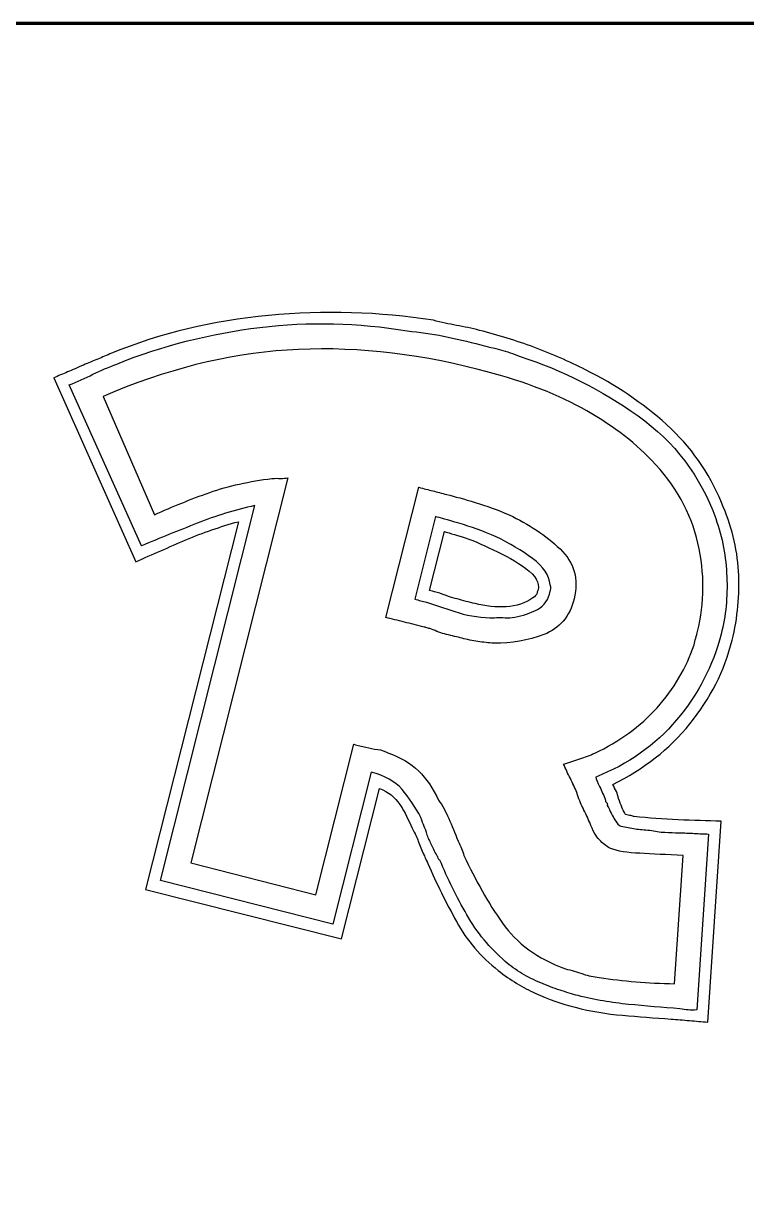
# Model space of a CAD drawing. Header units: millimetres. Extents: x -35 to 35, y -40.2 to 39.8.
# Drawn here: x 15.41 to 23.77, y 26.27 to 39.81 of the extents above; entities that cross this region are included whole.
import ezdxf

# ---------------------------------------------------------------- set-up
doc = ezdxf.new("R2010")
doc.units = ezdxf.units.MM
doc.header["$MEASUREMENT"] = 0
doc.layers.add('layer 1', color=7, linetype='Continuous')

msp = doc.modelspace()

# ---------------------------------------------------------------- linework, layer by layer
at = {"layer": 'layer 1', "color": 253, "lineweight": 70}
msp.add_open_spline([(-29.2, 39.8101), (-29.2, 39.8101), (29.1999, 39.8101), (29.1999, 39.8101), (29.1999, 39.8101), (32.39, 39.8101), (35, 37.2001), (35, 34.0102), (35, 34.0102), (35, 34.0102), (35, -34.39), (35, -34.39), (35, -34.39), (35, -37.5799), (32.39, -40.1899), (29.1999, -40.1899), (29.1999, -40.1899), (29.1999, -40.1899), (-29.2, -40.1899), (-29.2, -40.1899), (-29.2, -40.1899), (-32.3901, -40.1899), (-35, -37.5799), (-35, -34.39), (-35, -34.39), (-35, -34.39), (-35, 34.0102), (-35, 34.0102), (-35, 34.0102), (-35, 37.2001), (-32.3901, 39.8101), (-29.2, 39.8101)], degree=3, knots=[0, 0, 0, 0, 0.1111111, 0.1111111, 0.1111111, 0.1111111, 0.2222222, 0.2222222, 0.2222222, 0.2222222, 0.3333333, 0.3333333, 0.3333333, 0.3333333, 0.4444444, 0.4444444, 0.4444444, 0.4444444, 0.5555556, 0.5555556, 0.5555556, 0.5555556, 0.6666667, 0.6666667, 0.6666667, 0.6666667, 0.7777778, 0.7777778, 0.7777778, 0.7777778, 1, 1, 1, 1], dxfattribs=at)
at = {"layer": 'layer 1', "color": 250}
for points, knots in [([(23.3226, 28.276), (23.2522, 28.2814), (23.1819, 28.2867), (23.1115, 28.2921), (23.1115, 28.2921), (23.0382, 28.3003), (22.9678, 28.3057), (22.8974, 28.3109), (22.8974, 28.3109), (22.7068, 28.3242), (22.5192, 28.3374), (22.3374, 28.3537), (22.3374, 28.3537), (22.1526, 28.3699), (21.9707, 28.4008), (21.7887, 28.4463), (21.7887, 28.4463), (21.6301, 28.4861), (21.4773, 28.5406), (21.3333, 28.607), (21.3333, 28.607), (21.1863, 28.6734), (21.042, 28.7601), (20.9006, 28.8705), (20.9006, 28.8705), (20.7001, 29.0302), (20.5375, 29.2165), (20.4187, 29.4354), (20.4187, 29.4354), (20.2969, 29.6543), (20.1868, 29.8761), (20.0884, 30.1069), (20.0884, 30.1069), (20.0735, 30.1361), (20.0616, 30.1595), (20.0527, 30.18), (20.0527, 30.18), (20.0467, 30.2004), (20.0378, 30.2179), (20.0289, 30.2295), (20.0289, 30.2295), (20.008, 30.2851), (19.9871, 30.3347), (19.9691, 30.3815), (19.9691, 30.3815), (19.9512, 30.4283), (19.9274, 30.475), (19.9037, 30.5158), (19.9037, 30.5158), (19.8649, 30.6093), (19.8202, 30.6998), (19.7639, 30.7873), (19.7639, 30.7873), (19.7076, 30.8747), (19.628, 30.9357), (19.5281, 30.9731), (19.5281, 30.9731), (19.5281, 30.9731), (19.0897, 29.2351), (19.0897, 29.2351), (19.0897, 29.2351), (19.0897, 29.2351), (16.8232, 29.8072), (16.8232, 29.8072), (16.8232, 29.8072), (16.8232, 29.8072), (17.8964, 34.0554), (17.8964, 34.0554), (17.8964, 34.0554), (17.6887, 33.9982), (17.4871, 33.9294), (17.2913, 33.8458), (17.2913, 33.8458), (17.0956, 33.7623), (16.9028, 33.6759), (16.7101, 33.5924), (16.7101, 33.5924), (16.7101, 33.5924), (15.7624, 35.7158), (15.7624, 35.7158), (15.7624, 35.7158), (15.815, 35.7396), (15.8704, 35.7635), (15.923, 35.7844), (15.923, 35.7844), (15.9785, 35.8083), (16.0398, 35.8351), (16.1071, 35.8649), (16.1071, 35.8649), (16.1626, 35.8888), (16.2151, 35.9096), (16.2706, 35.9335), (16.2706, 35.9335), (16.3233, 35.9544), (16.3757, 35.9782), (16.4313, 36.0021), (16.4313, 36.0021), (16.9981, 36.232), (17.6007, 36.3771), (18.245, 36.4376), (18.245, 36.4376), (18.8892, 36.498), (19.5252, 36.4794), (20.1502, 36.3815), (20.1502, 36.3815), (20.2411, 36.3586), (20.3321, 36.3388), (20.4172, 36.3218), (20.4172, 36.3218), (20.5053, 36.3078), (20.5933, 36.2881), (20.6843, 36.2652), (20.6843, 36.2652), (20.8987, 36.2111), (21.1101, 36.1453), (21.3129, 36.0707), (21.3129, 36.0707), (21.5185, 35.993), (21.7185, 35.9066), (21.9097, 35.8085), (21.9097, 35.8085), (22.2539, 35.6381), (22.5661, 35.4265), (22.8463, 35.1766), (22.8463, 35.1766), (23.1266, 34.9237), (23.3368, 34.6235), (23.4802, 34.2758), (23.4802, 34.2758), (23.5963, 34.0158), (23.6628, 33.7526), (23.6765, 33.4831), (23.6765, 33.4831), (23.6932, 33.2136), (23.6687, 32.9468), (23.6033, 32.6855), (23.6033, 32.6855), (23.5151, 32.3332), (23.3504, 32.0125), (23.1153, 31.7206), (23.1153, 31.7206), (22.8801, 31.4288), (22.5799, 31.1951), (22.2238, 31.0195), (22.2238, 31.0195), (22.2386, 30.9933), (22.2535, 30.964), (22.2654, 30.9378), (22.2654, 30.9378), (22.2773, 30.9115), (22.2834, 30.8852), (22.2895, 30.8588), (22.2895, 30.8588), (22.3043, 30.8179), (22.3163, 30.7858), (22.3282, 30.7595), (22.3282, 30.7595), (22.3402, 30.7303), (22.355, 30.704), (22.3699, 30.6748), (22.3699, 30.6748), (22.3934, 30.6691), (22.4139, 30.6635), (22.4316, 30.6606), (22.4316, 30.6606), (22.4492, 30.6549), (22.461, 30.6521), (22.4727, 30.6492), (22.4727, 30.6492), (22.6369, 30.6329), (22.807, 30.6195), (22.9799, 30.612), (22.9799, 30.612), (23.1528, 30.6044), (23.3169, 30.5998), (23.4753, 30.5951), (23.4753, 30.5951), (23.4753, 30.5951), (23.3226, 28.276), (23.3226, 28.276)], [0, 0, 0, 0, 0.0217391, 0.0217391, 0.0217391, 0.0217391, 0.0434783, 0.0434783, 0.0434783, 0.0434783, 0.0652174, 0.0652174, 0.0652174, 0.0652174, 0.0869565, 0.0869565, 0.0869565, 0.0869565, 0.1086957, 0.1086957, 0.1086957, 0.1086957, 0.1304348, 0.1304348, 0.1304348, 0.1304348, 0.1521739, 0.1521739, 0.1521739, 0.1521739, 0.173913, 0.173913, 0.173913, 0.173913, 0.1956522, 0.1956522, 0.1956522, 0.1956522, 0.2173913, 0.2173913, 0.2173913, 0.2173913, 0.2391304, 0.2391304, 0.2391304, 0.2391304, 0.2608696, 0.2608696, 0.2608696, 0.2608696, 0.2826087, 0.2826087, 0.2826087, 0.2826087, 0.3043478, 0.3043478, 0.3043478, 0.3043478, 0.326087, 0.326087, 0.326087, 0.326087, 0.3478261, 0.3478261, 0.3478261, 0.3478261, 0.3695652, 0.3695652, 0.3695652, 0.3695652, 0.3913043, 0.3913043, 0.3913043, 0.3913043, 0.4130435, 0.4130435, 0.4130435, 0.4130435, 0.4347826, 0.4347826, 0.4347826, 0.4347826, 0.4565217, 0.4565217, 0.4565217, 0.4565217, 0.4782609, 0.4782609, 0.4782609, 0.4782609, 0.5, 0.5, 0.5, 0.5, 0.5217391, 0.5217391, 0.5217391, 0.5217391, 0.5434783, 0.5434783, 0.5434783, 0.5434783, 0.5652174, 0.5652174, 0.5652174, 0.5652174, 0.5869565, 0.5869565, 0.5869565, 0.5869565, 0.6086957, 0.6086957, 0.6086957, 0.6086957, 0.6304348, 0.6304348, 0.6304348, 0.6304348, 0.6521739, 0.6521739, 0.6521739, 0.6521739, 0.673913, 0.673913, 0.673913, 0.673913, 0.6956522, 0.6956522, 0.6956522, 0.6956522, 0.7173913, 0.7173913, 0.7173913, 0.7173913, 0.7391304, 0.7391304, 0.7391304, 0.7391304, 0.7608696, 0.7608696, 0.7608696, 0.7608696, 0.7826087, 0.7826087, 0.7826087, 0.7826087, 0.8043478, 0.8043478, 0.8043478, 0.8043478, 0.826087, 0.826087, 0.826087, 0.826087, 0.8478261, 0.8478261, 0.8478261, 0.8478261, 0.8695652, 0.8695652, 0.8695652, 0.8695652, 0.8913043, 0.8913043, 0.8913043, 0.8913043, 0.9130435, 0.9130435, 0.9130435, 0.9130435, 0.9347826, 0.9347826, 0.9347826, 0.9347826, 0.9565217, 0.9565217, 0.9565217, 0.9565217, 1, 1, 1, 1]), ([(23.1955, 28.4158), (23.1955, 28.4158), (23.3299, 30.4476), (23.3299, 30.4476), (23.3299, 30.4476), (23.28, 30.4501), (23.2273, 30.4497), (23.1657, 30.4551), (23.1657, 30.4551), (23.1071, 30.4576), (23.0484, 30.4601), (22.9869, 30.4625), (22.9869, 30.4625), (22.94, 30.4622), (22.8843, 30.4647), (22.8257, 30.4673), (22.8257, 30.4673), (22.767, 30.4697), (22.7083, 30.4781), (22.6526, 30.4923), (22.6526, 30.4923), (22.5911, 30.4948), (22.5353, 30.5002), (22.4825, 30.5086), (22.4825, 30.5086), (22.4297, 30.517), (22.3769, 30.5255), (22.3182, 30.5397), (22.3182, 30.5397), (22.2976, 30.5453), (22.2711, 30.5716), (22.2473, 30.6124), (22.2473, 30.6124), (22.2206, 30.6561), (22.1938, 30.7116), (22.1611, 30.7788), (22.1611, 30.7788), (22.1639, 30.7905), (22.1609, 30.8022), (22.1521, 30.8109), (22.1521, 30.8109), (22.1403, 30.8196), (22.1373, 30.8284), (22.1401, 30.8402), (22.1401, 30.8402), (22.1192, 30.8927), (22.0954, 30.9453), (22.0715, 30.995), (22.0715, 30.995), (22.0478, 31.0417), (22.0329, 31.0796), (22.0268, 31.1059), (22.0268, 31.1059), (22.4008, 31.2523), (22.7157, 31.4716), (22.9625, 31.7664), (22.9625, 31.7664), (23.2123, 32.0614), (23.3828, 32.3908), (23.4767, 32.7548), (23.4767, 32.7548), (23.5308, 32.9692), (23.5527, 33.1891), (23.5422, 33.4176), (23.5422, 33.4176), (23.5347, 33.6432), (23.492, 33.8685), (23.4141, 34.0936), (23.4141, 34.0936), (23.2375, 34.5817), (22.9386, 34.978), (22.5173, 35.2767), (22.5173, 35.2767), (22.099, 35.5754), (21.6431, 35.8035), (21.1526, 35.964), (21.1526, 35.964), (21.0761, 35.9957), (20.9997, 36.0214), (20.9263, 36.0414), (20.9263, 36.0414), (20.8529, 36.0584), (20.7765, 36.0784), (20.6973, 36.0983), (20.6973, 36.0983), (20.5476, 36.1353), (20.4066, 36.1694), (20.2687, 36.1977), (20.2687, 36.1977), (20.1308, 36.2259), (19.99, 36.2454), (19.8492, 36.2591), (19.8492, 36.2591), (19.28, 36.3545), (18.7143, 36.3678), (18.1464, 36.2991), (18.1464, 36.2991), (17.5813, 36.2304), (17.0285, 36.0915), (16.4909, 35.8765), (16.4909, 35.8765), (16.3973, 35.8407), (16.3038, 35.7989), (16.2162, 35.7572), (16.2162, 35.7572), (16.1258, 35.7127), (16.0353, 35.6709), (15.9417, 35.6351), (15.9417, 35.6351), (15.9417, 35.6351), (16.776, 33.7746), (16.776, 33.7746), (16.776, 33.7746), (16.9923, 33.8671), (17.2084, 33.9537), (17.4217, 34.0373), (17.4217, 34.0373), (17.6351, 34.1239), (17.8573, 34.19), (18.0884, 34.2415), (18.0884, 34.2415), (18.0884, 34.2415), (16.9953, 29.911), (16.9953, 29.911), (16.9953, 29.911), (16.9953, 29.911), (18.9888, 29.4072), (18.9888, 29.4072), (18.9888, 29.4072), (18.9888, 29.4072), (19.43, 31.1629), (19.43, 31.1629), (19.43, 31.1629), (19.5915, 31.1201), (19.7092, 31.0536), (19.789, 30.9633), (19.789, 30.9633), (19.8688, 30.8701), (19.94, 30.7623), (20.0054, 30.6367), (20.0054, 30.6367), (20.0203, 30.5958), (20.0323, 30.5636), (20.0442, 30.5344), (20.0442, 30.5344), (20.0561, 30.5082), (20.0681, 30.476), (20.0801, 30.4351), (20.0801, 30.4351), (20.095, 30.3942), (20.113, 30.3562), (20.1337, 30.3153), (20.1337, 30.3153), (20.1517, 30.2715), (20.1754, 30.2306), (20.1991, 30.1868), (20.1991, 30.1868), (20.1991, 30.1868), (20.2021, 30.181), (20.2051, 30.1694), (20.2051, 30.1694), (20.2082, 30.1547), (20.214, 30.1489), (20.2258, 30.146), (20.2258, 30.146), (20.3154, 29.9298), (20.4195, 29.7197), (20.5382, 29.5154), (20.5382, 29.5154), (20.6541, 29.3082), (20.8019, 29.1306), (20.9818, 28.9766), (20.9818, 28.9766), (21.0408, 28.9242), (21.1056, 28.8778), (21.1733, 28.8373), (21.1733, 28.8373), (21.241, 28.7969), (21.3146, 28.7592), (21.391, 28.7276), (21.391, 28.7276), (21.4674, 28.6959), (21.5409, 28.6671), (21.6143, 28.6443), (21.6143, 28.6443), (21.6848, 28.6213), (21.7553, 28.5985), (21.8229, 28.5813), (21.8229, 28.5813), (22.0167, 28.533), (22.2103, 28.4993), (22.4067, 28.4802), (22.4067, 28.4802), (22.6003, 28.4611), (22.7997, 28.445), (22.9991, 28.4289), (22.9991, 28.4289), (23.0343, 28.4204), (23.0665, 28.4177), (23.0959, 28.415), (23.0959, 28.415), (23.1252, 28.4123), (23.1603, 28.4125), (23.1955, 28.4158)], [0, 0, 0, 0, 0.0192308, 0.0192308, 0.0192308, 0.0192308, 0.0384615, 0.0384615, 0.0384615, 0.0384615, 0.0576923, 0.0576923, 0.0576923, 0.0576923, 0.0769231, 0.0769231, 0.0769231, 0.0769231, 0.0961538, 0.0961538, 0.0961538, 0.0961538, 0.1153846, 0.1153846, 0.1153846, 0.1153846, 0.1346154, 0.1346154, 0.1346154, 0.1346154, 0.1538462, 0.1538462, 0.1538462, 0.1538462, 0.1730769, 0.1730769, 0.1730769, 0.1730769, 0.1923077, 0.1923077, 0.1923077, 0.1923077, 0.2115385, 0.2115385, 0.2115385, 0.2115385, 0.2307692, 0.2307692, 0.2307692, 0.2307692, 0.25, 0.25, 0.25, 0.25, 0.2692308, 0.2692308, 0.2692308, 0.2692308, 0.2884615, 0.2884615, 0.2884615, 0.2884615, 0.3076923, 0.3076923, 0.3076923, 0.3076923, 0.3269231, 0.3269231, 0.3269231, 0.3269231, 0.3461538, 0.3461538, 0.3461538, 0.3461538, 0.3653846, 0.3653846, 0.3653846, 0.3653846, 0.3846154, 0.3846154, 0.3846154, 0.3846154, 0.4038462, 0.4038462, 0.4038462, 0.4038462, 0.4230769, 0.4230769, 0.4230769, 0.4230769, 0.4423077, 0.4423077, 0.4423077, 0.4423077, 0.4615385, 0.4615385, 0.4615385, 0.4615385, 0.4807692, 0.4807692, 0.4807692, 0.4807692, 0.5, 0.5, 0.5, 0.5, 0.5192308, 0.5192308, 0.5192308, 0.5192308, 0.5384615, 0.5384615, 0.5384615, 0.5384615, 0.5576923, 0.5576923, 0.5576923, 0.5576923, 0.5769231, 0.5769231, 0.5769231, 0.5769231, 0.5961538, 0.5961538, 0.5961538, 0.5961538, 0.6153846, 0.6153846, 0.6153846, 0.6153846, 0.6346154, 0.6346154, 0.6346154, 0.6346154, 0.6538462, 0.6538462, 0.6538462, 0.6538462, 0.6730769, 0.6730769, 0.6730769, 0.6730769, 0.6923077, 0.6923077, 0.6923077, 0.6923077, 0.7115385, 0.7115385, 0.7115385, 0.7115385, 0.7307692, 0.7307692, 0.7307692, 0.7307692, 0.75, 0.75, 0.75, 0.75, 0.7692308, 0.7692308, 0.7692308, 0.7692308, 0.7884615, 0.7884615, 0.7884615, 0.7884615, 0.8076923, 0.8076923, 0.8076923, 0.8076923, 0.8269231, 0.8269231, 0.8269231, 0.8269231, 0.8461538, 0.8461538, 0.8461538, 0.8461538, 0.8653846, 0.8653846, 0.8653846, 0.8653846, 0.8846154, 0.8846154, 0.8846154, 0.8846154, 0.9038462, 0.9038462, 0.9038462, 0.9038462, 0.9230769, 0.9230769, 0.9230769, 0.9230769, 0.9423077, 0.9423077, 0.9423077, 0.9423077, 0.9615385, 0.9615385, 0.9615385, 0.9615385, 1, 1, 1, 1]), ([(22.9383, 28.7186), (22.7801, 28.7203), (22.6306, 28.728), (22.4898, 28.7417), (22.4898, 28.7417), (22.3461, 28.7522), (22.2083, 28.7689), (22.0675, 28.7912), (22.0675, 28.7912), (22.0087, 28.7967), (21.9442, 28.8079), (21.8796, 28.8309), (21.8796, 28.8309), (21.812, 28.8538), (21.7445, 28.8738), (21.677, 28.8909), (21.677, 28.8909), (21.3537, 29.0086), (21.1122, 29.1856), (20.9492, 29.4188), (20.9492, 29.4188), (20.7834, 29.6549), (20.6348, 29.9146), (20.5038, 30.2008), (20.5038, 30.2008), (20.4978, 30.2272), (20.4888, 30.2535), (20.4768, 30.2797), (20.4768, 30.2797), (20.4649, 30.309), (20.453, 30.3352), (20.4352, 30.3644), (20.4352, 30.3644), (20.3994, 30.458), (20.3635, 30.5456), (20.3277, 30.6274), (20.3277, 30.6274), (20.2949, 30.7062), (20.2563, 30.7792), (20.209, 30.8375), (20.209, 30.8375), (20.1494, 30.9748), (20.0723, 31.0885), (19.9779, 31.1757), (19.9779, 31.1757), (19.8864, 31.2658), (19.7686, 31.3353), (19.6247, 31.3841), (19.6247, 31.3841), (19.5922, 31.4043), (19.5541, 31.4187), (19.5072, 31.4242), (19.5072, 31.4242), (19.4602, 31.4298), (19.4133, 31.4381), (19.3693, 31.4496), (19.3693, 31.4496), (19.3457, 31.4553), (19.3223, 31.461), (19.2988, 31.4667), (19.2988, 31.4667), (19.2782, 31.4723), (19.2547, 31.478), (19.2313, 31.4837), (19.2313, 31.4837), (19.2313, 31.4837), (18.793, 29.7457), (18.793, 29.7457), (18.793, 29.7457), (18.793, 29.7457), (17.3455, 30.1129), (17.3455, 30.1129), (17.3455, 30.1129), (17.3455, 30.1129), (18.4699, 34.5609), (18.4699, 34.5609), (18.4699, 34.5609), (18.4435, 34.5577), (18.4172, 34.5546), (18.3849, 34.5544), (18.3849, 34.5544), (18.3557, 34.5571), (18.3234, 34.5568), (18.2853, 34.5536), (18.2853, 34.5536), (18.0248, 34.5223), (17.7848, 34.4679), (17.5656, 34.3929), (17.5656, 34.3929), (17.3464, 34.3152), (17.1332, 34.2285), (16.9287, 34.1362), (16.9287, 34.1362), (16.9287, 34.1362), (16.3325, 35.5002), (16.3325, 35.5002), (16.3325, 35.5002), (17.051, 35.8133), (17.7618, 35.9915), (18.4618, 36.0377), (18.4618, 36.0377), (19.1619, 36.084), (19.8979, 36.0103), (20.6701, 35.8139), (20.6701, 35.8139), (21.1369, 35.6972), (21.5336, 35.5477), (21.8632, 35.3685), (21.8632, 35.3685), (22.1898, 35.1893), (22.4609, 34.9891), (22.6706, 34.7651), (22.6706, 34.7651), (22.9482, 34.4799), (23.1264, 34.1589), (23.2082, 33.8078), (23.2082, 33.8078), (23.287, 33.4568), (23.2865, 33.1168), (23.204, 32.788), (23.204, 32.788), (23.1983, 32.7645), (23.1897, 32.7381), (23.1841, 32.7087), (23.1841, 32.7087), (23.1755, 32.6823), (23.1699, 32.6559), (23.1642, 32.6323), (23.1642, 32.6323), (23.0724, 32.365), (22.9306, 32.1237), (22.7359, 31.9054), (22.7359, 31.9054), (22.5411, 31.69), (22.3021, 31.5153), (22.0159, 31.3813), (22.0159, 31.3813), (21.9605, 31.3575), (21.9049, 31.3366), (21.8435, 31.3156), (21.8435, 31.3156), (21.7851, 31.2946), (21.7207, 31.2736), (21.6564, 31.2556), (21.6564, 31.2556), (21.6802, 31.2002), (21.7041, 31.1446), (21.7338, 31.0891), (21.7338, 31.0891), (21.7606, 31.0337), (21.7874, 30.9781), (21.8083, 30.9256), (21.8083, 30.9256), (21.8293, 30.8613), (21.8532, 30.8), (21.88, 30.7444), (21.88, 30.7444), (21.9097, 30.689), (21.9336, 30.6335), (21.9574, 30.5809), (21.9574, 30.5809), (21.9933, 30.4844), (22.0318, 30.4203), (22.0703, 30.3795), (22.0703, 30.3795), (22.1087, 30.3388), (22.147, 30.3069), (22.1911, 30.2837), (22.1911, 30.2837), (22.2793, 30.2492), (22.3938, 30.2296), (22.5374, 30.2248), (22.5374, 30.2248), (22.681, 30.2171), (22.8481, 30.2095), (23.0387, 30.1992), (23.0387, 30.1992), (23.0387, 30.1992), (22.9383, 28.7186), (22.9383, 28.7186)], [0, 0, 0, 0, 0.0217391, 0.0217391, 0.0217391, 0.0217391, 0.0434783, 0.0434783, 0.0434783, 0.0434783, 0.0652174, 0.0652174, 0.0652174, 0.0652174, 0.0869565, 0.0869565, 0.0869565, 0.0869565, 0.1086957, 0.1086957, 0.1086957, 0.1086957, 0.1304348, 0.1304348, 0.1304348, 0.1304348, 0.1521739, 0.1521739, 0.1521739, 0.1521739, 0.173913, 0.173913, 0.173913, 0.173913, 0.1956522, 0.1956522, 0.1956522, 0.1956522, 0.2173913, 0.2173913, 0.2173913, 0.2173913, 0.2391304, 0.2391304, 0.2391304, 0.2391304, 0.2608696, 0.2608696, 0.2608696, 0.2608696, 0.2826087, 0.2826087, 0.2826087, 0.2826087, 0.3043478, 0.3043478, 0.3043478, 0.3043478, 0.326087, 0.326087, 0.326087, 0.326087, 0.3478261, 0.3478261, 0.3478261, 0.3478261, 0.3695652, 0.3695652, 0.3695652, 0.3695652, 0.3913043, 0.3913043, 0.3913043, 0.3913043, 0.4130435, 0.4130435, 0.4130435, 0.4130435, 0.4347826, 0.4347826, 0.4347826, 0.4347826, 0.4565217, 0.4565217, 0.4565217, 0.4565217, 0.4782609, 0.4782609, 0.4782609, 0.4782609, 0.5, 0.5, 0.5, 0.5, 0.5217391, 0.5217391, 0.5217391, 0.5217391, 0.5434783, 0.5434783, 0.5434783, 0.5434783, 0.5652174, 0.5652174, 0.5652174, 0.5652174, 0.5869565, 0.5869565, 0.5869565, 0.5869565, 0.6086957, 0.6086957, 0.6086957, 0.6086957, 0.6304348, 0.6304348, 0.6304348, 0.6304348, 0.6521739, 0.6521739, 0.6521739, 0.6521739, 0.673913, 0.673913, 0.673913, 0.673913, 0.6956522, 0.6956522, 0.6956522, 0.6956522, 0.7173913, 0.7173913, 0.7173913, 0.7173913, 0.7391304, 0.7391304, 0.7391304, 0.7391304, 0.7608696, 0.7608696, 0.7608696, 0.7608696, 0.7826087, 0.7826087, 0.7826087, 0.7826087, 0.8043478, 0.8043478, 0.8043478, 0.8043478, 0.826087, 0.826087, 0.826087, 0.826087, 0.8478261, 0.8478261, 0.8478261, 0.8478261, 0.8695652, 0.8695652, 0.8695652, 0.8695652, 0.8913043, 0.8913043, 0.8913043, 0.8913043, 0.9130435, 0.9130435, 0.9130435, 0.9130435, 0.9347826, 0.9347826, 0.9347826, 0.9347826, 0.9565217, 0.9565217, 0.9565217, 0.9565217, 1, 1, 1, 1]), ([(21.7771, 33.1642), (21.8339, 33.3932), (21.7798, 33.5833), (21.6145, 33.7403), (21.6145, 33.7403), (21.4492, 33.8973), (21.2519, 34.0277), (21.0255, 34.1344), (21.0255, 34.1344), (20.8932, 34.1921), (20.7638, 34.238), (20.6347, 34.2781), (20.6347, 34.2781), (20.5055, 34.3152), (20.3968, 34.3466), (20.3058, 34.3694), (20.3058, 34.3694), (20.2471, 34.3836), (20.1942, 34.3979), (20.1442, 34.4122), (20.1442, 34.4122), (20.0915, 34.4234), (20.0386, 34.4377), (19.9828, 34.452), (19.9828, 34.452), (19.9828, 34.452), (19.6013, 32.9487), (19.6013, 32.9487), (19.6013, 32.9487), (19.6688, 32.9317), (19.7422, 32.9147), (19.8156, 32.8947), (19.8156, 32.8947), (19.889, 32.8776), (19.9653, 32.8577), (20.0447, 32.8378), (20.0447, 32.8378), (20.0564, 32.835), (20.0711, 32.8292), (20.0886, 32.8264), (20.0886, 32.8264), (20.1033, 32.8206), (20.118, 32.8178), (20.1298, 32.8149), (20.1298, 32.8149), (20.1828, 32.789), (20.2415, 32.7689), (20.3032, 32.7518), (20.3032, 32.7518), (20.3678, 32.7376), (20.4265, 32.7233), (20.4822, 32.7092), (20.4822, 32.7092), (20.5409, 32.6949), (20.5996, 32.6807), (20.6642, 32.6724), (20.6642, 32.6724), (20.7288, 32.6612), (20.7903, 32.6557), (20.849, 32.6504), (20.849, 32.6504), (21.0541, 32.6489), (21.2472, 32.6826), (21.4285, 32.7513), (21.4285, 32.7513), (21.6096, 32.823), (21.7258, 32.9587), (21.7771, 33.1642)], [0, 0, 0, 0, 0.0555556, 0.0555556, 0.0555556, 0.0555556, 0.1111111, 0.1111111, 0.1111111, 0.1111111, 0.1666667, 0.1666667, 0.1666667, 0.1666667, 0.2222222, 0.2222222, 0.2222222, 0.2222222, 0.2777778, 0.2777778, 0.2777778, 0.2777778, 0.3333333, 0.3333333, 0.3333333, 0.3333333, 0.3888889, 0.3888889, 0.3888889, 0.3888889, 0.4444444, 0.4444444, 0.4444444, 0.4444444, 0.5, 0.5, 0.5, 0.5, 0.5555556, 0.5555556, 0.5555556, 0.5555556, 0.6111111, 0.6111111, 0.6111111, 0.6111111, 0.6666667, 0.6666667, 0.6666667, 0.6666667, 0.7222222, 0.7222222, 0.7222222, 0.7222222, 0.7777778, 0.7777778, 0.7777778, 0.7777778, 0.8333333, 0.8333333, 0.8333333, 0.8333333, 0.8888889, 0.8888889, 0.8888889, 0.8888889, 1, 1, 1, 1]), ([(21.5003, 33.3262), (21.5092, 33.3116), (21.5094, 33.297), (21.5066, 33.2795), (21.5066, 33.2795), (21.5008, 33.2618), (21.4981, 33.2413), (21.4924, 33.2177), (21.4924, 33.2177), (21.4696, 33.1296), (21.4115, 33.0648), (21.3238, 33.026), (21.3238, 33.026), (21.2362, 32.9873), (21.1485, 32.9603), (21.0607, 32.9479), (21.0607, 32.9479), (21.0226, 32.9446), (20.9874, 32.9444), (20.9523, 32.947), (20.9523, 32.947), (20.917, 32.9498), (20.8848, 32.9495), (20.8585, 32.9434), (20.8585, 32.9434), (20.7149, 32.9453), (20.577, 32.9648), (20.4478, 33.0019), (20.4478, 33.0019), (20.3186, 33.042), (20.1952, 33.0821), (20.0718, 33.1251), (20.0718, 33.1251), (20.0483, 33.1308), (20.0277, 33.1366), (20.0043, 33.1422), (20.0043, 33.1422), (19.9808, 33.1479), (19.9574, 33.1536), (19.9367, 33.1593), (19.9367, 33.1593), (19.9367, 33.1593), (20.1758, 34.1134), (20.1758, 34.1134), (20.1758, 34.1134), (20.2227, 34.1021), (20.3109, 34.0763), (20.446, 34.0364), (20.446, 34.0364), (20.5811, 33.9963), (20.725, 33.9447), (20.8779, 33.8813), (20.8779, 33.8813), (21.0308, 33.8063), (21.1692, 33.7223), (21.2959, 33.6295), (21.2959, 33.6295), (21.4226, 33.5367), (21.4907, 33.4375), (21.5003, 33.3262)], [0, 0, 0, 0, 0.0625, 0.0625, 0.0625, 0.0625, 0.125, 0.125, 0.125, 0.125, 0.1875, 0.1875, 0.1875, 0.1875, 0.25, 0.25, 0.25, 0.25, 0.3125, 0.3125, 0.3125, 0.3125, 0.375, 0.375, 0.375, 0.375, 0.4375, 0.4375, 0.4375, 0.4375, 0.5, 0.5, 0.5, 0.5, 0.5625, 0.5625, 0.5625, 0.5625, 0.625, 0.625, 0.625, 0.625, 0.6875, 0.6875, 0.6875, 0.6875, 0.75, 0.75, 0.75, 0.75, 0.8125, 0.8125, 0.8125, 0.8125, 0.875, 0.875, 0.875, 0.875, 1, 1, 1, 1]), ([(21.2993, 33.1753), (21.3284, 33.1931), (21.3429, 33.2108), (21.3487, 33.2284), (21.3487, 33.2284), (21.3515, 33.246), (21.3573, 33.2578), (21.3601, 33.2695), (21.3601, 33.2695), (21.38, 33.3488), (21.3326, 33.4305), (21.2205, 33.5147), (21.2205, 33.5147), (21.1086, 33.5959), (20.9821, 33.6681), (20.841, 33.7287), (20.841, 33.7287), (20.7115, 33.7951), (20.591, 33.847), (20.4735, 33.8842), (20.4735, 33.8842), (20.353, 33.9185), (20.2885, 33.9385), (20.2796, 33.9414), (20.2796, 33.9414), (20.2796, 33.9414), (20.1059, 33.2602), (20.1059, 33.2602), (20.1059, 33.2602), (20.1295, 33.2545), (20.15, 33.2488), (20.1646, 33.2459), (20.1646, 33.2459), (20.1823, 33.2402), (20.2028, 33.2346), (20.2263, 33.2289), (20.2263, 33.2289), (20.291, 33.203), (20.3586, 33.18), (20.4261, 33.163), (20.4261, 33.163), (20.4936, 33.1429), (20.5612, 33.1259), (20.6317, 33.1088), (20.6317, 33.1088), (20.755, 33.0775), (20.8752, 33.0667), (20.9924, 33.0734), (20.9924, 33.0734), (21.1095, 33.0801), (21.2118, 33.1131), (21.2993, 33.1753)], [0, 0, 0, 0, 0.0714286, 0.0714286, 0.0714286, 0.0714286, 0.1428571, 0.1428571, 0.1428571, 0.1428571, 0.2142857, 0.2142857, 0.2142857, 0.2142857, 0.2857143, 0.2857143, 0.2857143, 0.2857143, 0.3571429, 0.3571429, 0.3571429, 0.3571429, 0.4285714, 0.4285714, 0.4285714, 0.4285714, 0.5, 0.5, 0.5, 0.5, 0.5714286, 0.5714286, 0.5714286, 0.5714286, 0.6428571, 0.6428571, 0.6428571, 0.6428571, 0.7142857, 0.7142857, 0.7142857, 0.7142857, 0.7857143, 0.7857143, 0.7857143, 0.7857143, 0.8571429, 0.8571429, 0.8571429, 0.8571429, 1, 1, 1, 1])]:
    msp.add_open_spline(points, degree=3, knots=knots, dxfattribs=at)
at = {"layer": 'layer 1', "color": 142, "lineweight": 9}
for points, knots in [([(23.3226, 28.276), (23.2522, 28.2814), (23.1819, 28.2867), (23.1115, 28.2921), (23.1115, 28.2921), (23.0382, 28.3003), (22.9678, 28.3057), (22.8974, 28.3109), (22.8974, 28.3109), (22.7068, 28.3242), (22.5192, 28.3374), (22.3374, 28.3537), (22.3374, 28.3537), (22.1526, 28.3699), (21.9707, 28.4008), (21.7887, 28.4463), (21.7887, 28.4463), (21.6301, 28.4861), (21.4773, 28.5406), (21.3333, 28.607), (21.3333, 28.607), (21.1863, 28.6734), (21.042, 28.7601), (20.9006, 28.8705), (20.9006, 28.8705), (20.7001, 29.0302), (20.5375, 29.2165), (20.4187, 29.4354), (20.4187, 29.4354), (20.2969, 29.6543), (20.1868, 29.8761), (20.0884, 30.1069), (20.0884, 30.1069), (20.0735, 30.1361), (20.0616, 30.1595), (20.0527, 30.18), (20.0527, 30.18), (20.0467, 30.2004), (20.0378, 30.2179), (20.0289, 30.2295), (20.0289, 30.2295), (20.008, 30.2851), (19.9871, 30.3347), (19.9691, 30.3815), (19.9691, 30.3815), (19.9512, 30.4283), (19.9274, 30.475), (19.9037, 30.5158), (19.9037, 30.5158), (19.8649, 30.6093), (19.8202, 30.6998), (19.7639, 30.7873), (19.7639, 30.7873), (19.7076, 30.8747), (19.628, 30.9357), (19.5281, 30.9731), (19.5281, 30.9731), (19.5281, 30.9731), (19.0897, 29.2351), (19.0897, 29.2351), (19.0897, 29.2351), (19.0897, 29.2351), (16.8232, 29.8072), (16.8232, 29.8072), (16.8232, 29.8072), (16.8232, 29.8072), (17.8964, 34.0554), (17.8964, 34.0554), (17.8964, 34.0554), (17.6887, 33.9982), (17.4871, 33.9294), (17.2913, 33.8458), (17.2913, 33.8458), (17.0956, 33.7623), (16.9028, 33.6759), (16.7101, 33.5924), (16.7101, 33.5924), (16.7101, 33.5924), (15.7624, 35.7158), (15.7624, 35.7158), (15.7624, 35.7158), (15.815, 35.7396), (15.8704, 35.7635), (15.923, 35.7844), (15.923, 35.7844), (15.9785, 35.8083), (16.0398, 35.8351), (16.1071, 35.8649), (16.1071, 35.8649), (16.1626, 35.8888), (16.2151, 35.9096), (16.2706, 35.9335), (16.2706, 35.9335), (16.3233, 35.9544), (16.3757, 35.9782), (16.4313, 36.0021), (16.4313, 36.0021), (16.9981, 36.232), (17.6007, 36.3771), (18.245, 36.4376), (18.245, 36.4376), (18.8892, 36.498), (19.5252, 36.4794), (20.1502, 36.3815), (20.1502, 36.3815), (20.2411, 36.3586), (20.3321, 36.3388), (20.4172, 36.3218), (20.4172, 36.3218), (20.5053, 36.3078), (20.5933, 36.2881), (20.6843, 36.2652), (20.6843, 36.2652), (20.8987, 36.2111), (21.1101, 36.1453), (21.3129, 36.0707), (21.3129, 36.0707), (21.5185, 35.993), (21.7185, 35.9066), (21.9097, 35.8085), (21.9097, 35.8085), (22.2539, 35.6381), (22.5661, 35.4265), (22.8463, 35.1766), (22.8463, 35.1766), (23.1266, 34.9237), (23.3368, 34.6235), (23.4802, 34.2758), (23.4802, 34.2758), (23.5963, 34.0158), (23.6628, 33.7526), (23.6765, 33.4831), (23.6765, 33.4831), (23.6932, 33.2136), (23.6687, 32.9468), (23.6033, 32.6855), (23.6033, 32.6855), (23.5151, 32.3332), (23.3504, 32.0125), (23.1153, 31.7206), (23.1153, 31.7206), (22.8801, 31.4288), (22.5799, 31.1951), (22.2238, 31.0195), (22.2238, 31.0195), (22.2386, 30.9933), (22.2535, 30.964), (22.2654, 30.9378), (22.2654, 30.9378), (22.2773, 30.9115), (22.2834, 30.8852), (22.2895, 30.8588), (22.2895, 30.8588), (22.3043, 30.8179), (22.3163, 30.7858), (22.3282, 30.7595), (22.3282, 30.7595), (22.3402, 30.7303), (22.355, 30.704), (22.3699, 30.6748), (22.3699, 30.6748), (22.3934, 30.6691), (22.4139, 30.6635), (22.4316, 30.6606), (22.4316, 30.6606), (22.4492, 30.6549), (22.461, 30.6521), (22.4727, 30.6492), (22.4727, 30.6492), (22.6369, 30.6329), (22.807, 30.6195), (22.9799, 30.612), (22.9799, 30.612), (23.1528, 30.6044), (23.3169, 30.5998), (23.4753, 30.5951), (23.4753, 30.5951), (23.4753, 30.5951), (23.3226, 28.276), (23.3226, 28.276)], [0, 0, 0, 0, 0.0217391, 0.0217391, 0.0217391, 0.0217391, 0.0434783, 0.0434783, 0.0434783, 0.0434783, 0.0652174, 0.0652174, 0.0652174, 0.0652174, 0.0869565, 0.0869565, 0.0869565, 0.0869565, 0.1086957, 0.1086957, 0.1086957, 0.1086957, 0.1304348, 0.1304348, 0.1304348, 0.1304348, 0.1521739, 0.1521739, 0.1521739, 0.1521739, 0.173913, 0.173913, 0.173913, 0.173913, 0.1956522, 0.1956522, 0.1956522, 0.1956522, 0.2173913, 0.2173913, 0.2173913, 0.2173913, 0.2391304, 0.2391304, 0.2391304, 0.2391304, 0.2608696, 0.2608696, 0.2608696, 0.2608696, 0.2826087, 0.2826087, 0.2826087, 0.2826087, 0.3043478, 0.3043478, 0.3043478, 0.3043478, 0.326087, 0.326087, 0.326087, 0.326087, 0.3478261, 0.3478261, 0.3478261, 0.3478261, 0.3695652, 0.3695652, 0.3695652, 0.3695652, 0.3913043, 0.3913043, 0.3913043, 0.3913043, 0.4130435, 0.4130435, 0.4130435, 0.4130435, 0.4347826, 0.4347826, 0.4347826, 0.4347826, 0.4565217, 0.4565217, 0.4565217, 0.4565217, 0.4782609, 0.4782609, 0.4782609, 0.4782609, 0.5, 0.5, 0.5, 0.5, 0.5217391, 0.5217391, 0.5217391, 0.5217391, 0.5434783, 0.5434783, 0.5434783, 0.5434783, 0.5652174, 0.5652174, 0.5652174, 0.5652174, 0.5869565, 0.5869565, 0.5869565, 0.5869565, 0.6086957, 0.6086957, 0.6086957, 0.6086957, 0.6304348, 0.6304348, 0.6304348, 0.6304348, 0.6521739, 0.6521739, 0.6521739, 0.6521739, 0.673913, 0.673913, 0.673913, 0.673913, 0.6956522, 0.6956522, 0.6956522, 0.6956522, 0.7173913, 0.7173913, 0.7173913, 0.7173913, 0.7391304, 0.7391304, 0.7391304, 0.7391304, 0.7608696, 0.7608696, 0.7608696, 0.7608696, 0.7826087, 0.7826087, 0.7826087, 0.7826087, 0.8043478, 0.8043478, 0.8043478, 0.8043478, 0.826087, 0.826087, 0.826087, 0.826087, 0.8478261, 0.8478261, 0.8478261, 0.8478261, 0.8695652, 0.8695652, 0.8695652, 0.8695652, 0.8913043, 0.8913043, 0.8913043, 0.8913043, 0.9130435, 0.9130435, 0.9130435, 0.9130435, 0.9347826, 0.9347826, 0.9347826, 0.9347826, 0.9565217, 0.9565217, 0.9565217, 0.9565217, 1, 1, 1, 1]), ([(23.1955, 28.4158), (23.1955, 28.4158), (23.3299, 30.4476), (23.3299, 30.4476), (23.3299, 30.4476), (23.28, 30.4501), (23.2273, 30.4497), (23.1657, 30.4551), (23.1657, 30.4551), (23.1071, 30.4576), (23.0484, 30.4601), (22.9869, 30.4625), (22.9869, 30.4625), (22.94, 30.4622), (22.8843, 30.4647), (22.8257, 30.4673), (22.8257, 30.4673), (22.767, 30.4697), (22.7083, 30.4781), (22.6526, 30.4923), (22.6526, 30.4923), (22.5911, 30.4948), (22.5353, 30.5002), (22.4825, 30.5086), (22.4825, 30.5086), (22.4297, 30.517), (22.3769, 30.5255), (22.3182, 30.5397), (22.3182, 30.5397), (22.2976, 30.5453), (22.2711, 30.5716), (22.2473, 30.6124), (22.2473, 30.6124), (22.2206, 30.6561), (22.1938, 30.7116), (22.1611, 30.7788), (22.1611, 30.7788), (22.1639, 30.7905), (22.1609, 30.8022), (22.1521, 30.8109), (22.1521, 30.8109), (22.1403, 30.8196), (22.1373, 30.8284), (22.1401, 30.8402), (22.1401, 30.8402), (22.1192, 30.8927), (22.0954, 30.9453), (22.0715, 30.995), (22.0715, 30.995), (22.0478, 31.0417), (22.0329, 31.0796), (22.0268, 31.1059), (22.0268, 31.1059), (22.4008, 31.2523), (22.7157, 31.4716), (22.9625, 31.7664), (22.9625, 31.7664), (23.2123, 32.0614), (23.3828, 32.3908), (23.4767, 32.7548), (23.4767, 32.7548), (23.5308, 32.9692), (23.5527, 33.1891), (23.5422, 33.4176), (23.5422, 33.4176), (23.5347, 33.6432), (23.492, 33.8685), (23.4141, 34.0936), (23.4141, 34.0936), (23.2375, 34.5817), (22.9386, 34.978), (22.5173, 35.2767), (22.5173, 35.2767), (22.099, 35.5754), (21.6431, 35.8035), (21.1526, 35.964), (21.1526, 35.964), (21.0761, 35.9957), (20.9997, 36.0214), (20.9263, 36.0414), (20.9263, 36.0414), (20.8529, 36.0584), (20.7765, 36.0784), (20.6973, 36.0983), (20.6973, 36.0983), (20.5476, 36.1353), (20.4066, 36.1694), (20.2687, 36.1977), (20.2687, 36.1977), (20.1308, 36.2259), (19.99, 36.2454), (19.8492, 36.2591), (19.8492, 36.2591), (19.28, 36.3545), (18.7143, 36.3678), (18.1464, 36.2991), (18.1464, 36.2991), (17.5813, 36.2304), (17.0285, 36.0915), (16.4909, 35.8765), (16.4909, 35.8765), (16.3973, 35.8407), (16.3038, 35.7989), (16.2162, 35.7572), (16.2162, 35.7572), (16.1258, 35.7127), (16.0353, 35.6709), (15.9417, 35.6351), (15.9417, 35.6351), (15.9417, 35.6351), (16.776, 33.7746), (16.776, 33.7746), (16.776, 33.7746), (16.9923, 33.8671), (17.2084, 33.9537), (17.4217, 34.0373), (17.4217, 34.0373), (17.6351, 34.1239), (17.8573, 34.19), (18.0884, 34.2415), (18.0884, 34.2415), (18.0884, 34.2415), (16.9953, 29.911), (16.9953, 29.911), (16.9953, 29.911), (16.9953, 29.911), (18.9888, 29.4072), (18.9888, 29.4072), (18.9888, 29.4072), (18.9888, 29.4072), (19.43, 31.1629), (19.43, 31.1629), (19.43, 31.1629), (19.5915, 31.1201), (19.7092, 31.0536), (19.789, 30.9633), (19.789, 30.9633), (19.8688, 30.8701), (19.94, 30.7623), (20.0054, 30.6367), (20.0054, 30.6367), (20.0203, 30.5958), (20.0323, 30.5636), (20.0442, 30.5344), (20.0442, 30.5344), (20.0561, 30.5082), (20.0681, 30.476), (20.0801, 30.4351), (20.0801, 30.4351), (20.095, 30.3942), (20.113, 30.3562), (20.1337, 30.3153), (20.1337, 30.3153), (20.1517, 30.2715), (20.1754, 30.2306), (20.1991, 30.1868), (20.1991, 30.1868), (20.1991, 30.1868), (20.2021, 30.181), (20.2051, 30.1694), (20.2051, 30.1694), (20.2082, 30.1547), (20.214, 30.1489), (20.2258, 30.146), (20.2258, 30.146), (20.3154, 29.9298), (20.4195, 29.7197), (20.5382, 29.5154), (20.5382, 29.5154), (20.6541, 29.3082), (20.8019, 29.1306), (20.9818, 28.9766), (20.9818, 28.9766), (21.0408, 28.9242), (21.1056, 28.8778), (21.1733, 28.8373), (21.1733, 28.8373), (21.241, 28.7969), (21.3146, 28.7592), (21.391, 28.7276), (21.391, 28.7276), (21.4674, 28.6959), (21.5409, 28.6671), (21.6143, 28.6443), (21.6143, 28.6443), (21.6848, 28.6213), (21.7553, 28.5985), (21.8229, 28.5813), (21.8229, 28.5813), (22.0167, 28.533), (22.2103, 28.4993), (22.4067, 28.4802), (22.4067, 28.4802), (22.6003, 28.4611), (22.7997, 28.445), (22.9991, 28.4289), (22.9991, 28.4289), (23.0343, 28.4204), (23.0665, 28.4177), (23.0959, 28.415), (23.0959, 28.415), (23.1252, 28.4123), (23.1603, 28.4125), (23.1955, 28.4158)], [0, 0, 0, 0, 0.0192308, 0.0192308, 0.0192308, 0.0192308, 0.0384615, 0.0384615, 0.0384615, 0.0384615, 0.0576923, 0.0576923, 0.0576923, 0.0576923, 0.0769231, 0.0769231, 0.0769231, 0.0769231, 0.0961538, 0.0961538, 0.0961538, 0.0961538, 0.1153846, 0.1153846, 0.1153846, 0.1153846, 0.1346154, 0.1346154, 0.1346154, 0.1346154, 0.1538462, 0.1538462, 0.1538462, 0.1538462, 0.1730769, 0.1730769, 0.1730769, 0.1730769, 0.1923077, 0.1923077, 0.1923077, 0.1923077, 0.2115385, 0.2115385, 0.2115385, 0.2115385, 0.2307692, 0.2307692, 0.2307692, 0.2307692, 0.25, 0.25, 0.25, 0.25, 0.2692308, 0.2692308, 0.2692308, 0.2692308, 0.2884615, 0.2884615, 0.2884615, 0.2884615, 0.3076923, 0.3076923, 0.3076923, 0.3076923, 0.3269231, 0.3269231, 0.3269231, 0.3269231, 0.3461538, 0.3461538, 0.3461538, 0.3461538, 0.3653846, 0.3653846, 0.3653846, 0.3653846, 0.3846154, 0.3846154, 0.3846154, 0.3846154, 0.4038462, 0.4038462, 0.4038462, 0.4038462, 0.4230769, 0.4230769, 0.4230769, 0.4230769, 0.4423077, 0.4423077, 0.4423077, 0.4423077, 0.4615385, 0.4615385, 0.4615385, 0.4615385, 0.4807692, 0.4807692, 0.4807692, 0.4807692, 0.5, 0.5, 0.5, 0.5, 0.5192308, 0.5192308, 0.5192308, 0.5192308, 0.5384615, 0.5384615, 0.5384615, 0.5384615, 0.5576923, 0.5576923, 0.5576923, 0.5576923, 0.5769231, 0.5769231, 0.5769231, 0.5769231, 0.5961538, 0.5961538, 0.5961538, 0.5961538, 0.6153846, 0.6153846, 0.6153846, 0.6153846, 0.6346154, 0.6346154, 0.6346154, 0.6346154, 0.6538462, 0.6538462, 0.6538462, 0.6538462, 0.6730769, 0.6730769, 0.6730769, 0.6730769, 0.6923077, 0.6923077, 0.6923077, 0.6923077, 0.7115385, 0.7115385, 0.7115385, 0.7115385, 0.7307692, 0.7307692, 0.7307692, 0.7307692, 0.75, 0.75, 0.75, 0.75, 0.7692308, 0.7692308, 0.7692308, 0.7692308, 0.7884615, 0.7884615, 0.7884615, 0.7884615, 0.8076923, 0.8076923, 0.8076923, 0.8076923, 0.8269231, 0.8269231, 0.8269231, 0.8269231, 0.8461538, 0.8461538, 0.8461538, 0.8461538, 0.8653846, 0.8653846, 0.8653846, 0.8653846, 0.8846154, 0.8846154, 0.8846154, 0.8846154, 0.9038462, 0.9038462, 0.9038462, 0.9038462, 0.9230769, 0.9230769, 0.9230769, 0.9230769, 0.9423077, 0.9423077, 0.9423077, 0.9423077, 0.9615385, 0.9615385, 0.9615385, 0.9615385, 1, 1, 1, 1]), ([(22.9383, 28.7186), (22.7801, 28.7203), (22.6306, 28.728), (22.4898, 28.7417), (22.4898, 28.7417), (22.3461, 28.7522), (22.2083, 28.7689), (22.0675, 28.7912), (22.0675, 28.7912), (22.0087, 28.7967), (21.9442, 28.8079), (21.8796, 28.8309), (21.8796, 28.8309), (21.812, 28.8538), (21.7445, 28.8738), (21.677, 28.8909), (21.677, 28.8909), (21.3537, 29.0086), (21.1122, 29.1856), (20.9492, 29.4188), (20.9492, 29.4188), (20.7834, 29.6549), (20.6348, 29.9146), (20.5038, 30.2008), (20.5038, 30.2008), (20.4978, 30.2272), (20.4888, 30.2535), (20.4768, 30.2797), (20.4768, 30.2797), (20.4649, 30.309), (20.453, 30.3352), (20.4352, 30.3644), (20.4352, 30.3644), (20.3994, 30.458), (20.3635, 30.5456), (20.3277, 30.6274), (20.3277, 30.6274), (20.2949, 30.7062), (20.2563, 30.7792), (20.209, 30.8375), (20.209, 30.8375), (20.1494, 30.9748), (20.0723, 31.0885), (19.9779, 31.1757), (19.9779, 31.1757), (19.8864, 31.2658), (19.7686, 31.3353), (19.6247, 31.3841), (19.6247, 31.3841), (19.5922, 31.4043), (19.5541, 31.4187), (19.5072, 31.4242), (19.5072, 31.4242), (19.4602, 31.4298), (19.4133, 31.4381), (19.3693, 31.4496), (19.3693, 31.4496), (19.3457, 31.4553), (19.3223, 31.461), (19.2988, 31.4667), (19.2988, 31.4667), (19.2782, 31.4723), (19.2547, 31.478), (19.2313, 31.4837), (19.2313, 31.4837), (19.2313, 31.4837), (18.793, 29.7457), (18.793, 29.7457), (18.793, 29.7457), (18.793, 29.7457), (17.3455, 30.1129), (17.3455, 30.1129), (17.3455, 30.1129), (17.3455, 30.1129), (18.4699, 34.5609), (18.4699, 34.5609), (18.4699, 34.5609), (18.4435, 34.5577), (18.4172, 34.5546), (18.3849, 34.5544), (18.3849, 34.5544), (18.3557, 34.5571), (18.3234, 34.5568), (18.2853, 34.5536), (18.2853, 34.5536), (18.0248, 34.5223), (17.7848, 34.4679), (17.5656, 34.3929), (17.5656, 34.3929), (17.3464, 34.3152), (17.1332, 34.2285), (16.9287, 34.1362), (16.9287, 34.1362), (16.9287, 34.1362), (16.3325, 35.5002), (16.3325, 35.5002), (16.3325, 35.5002), (17.051, 35.8133), (17.7618, 35.9915), (18.4618, 36.0377), (18.4618, 36.0377), (19.1619, 36.084), (19.8979, 36.0103), (20.6701, 35.8139), (20.6701, 35.8139), (21.1369, 35.6972), (21.5336, 35.5477), (21.8632, 35.3685), (21.8632, 35.3685), (22.1898, 35.1893), (22.4609, 34.9891), (22.6706, 34.7651), (22.6706, 34.7651), (22.9482, 34.4799), (23.1264, 34.1589), (23.2082, 33.8078), (23.2082, 33.8078), (23.287, 33.4568), (23.2865, 33.1168), (23.204, 32.788), (23.204, 32.788), (23.1983, 32.7645), (23.1897, 32.7381), (23.1841, 32.7087), (23.1841, 32.7087), (23.1755, 32.6823), (23.1699, 32.6559), (23.1642, 32.6323), (23.1642, 32.6323), (23.0724, 32.365), (22.9306, 32.1237), (22.7359, 31.9054), (22.7359, 31.9054), (22.5411, 31.69), (22.3021, 31.5153), (22.0159, 31.3813), (22.0159, 31.3813), (21.9605, 31.3575), (21.9049, 31.3366), (21.8435, 31.3156), (21.8435, 31.3156), (21.7851, 31.2946), (21.7207, 31.2736), (21.6564, 31.2556), (21.6564, 31.2556), (21.6802, 31.2002), (21.7041, 31.1446), (21.7338, 31.0891), (21.7338, 31.0891), (21.7606, 31.0337), (21.7874, 30.9781), (21.8083, 30.9256), (21.8083, 30.9256), (21.8293, 30.8613), (21.8532, 30.8), (21.88, 30.7444), (21.88, 30.7444), (21.9097, 30.689), (21.9336, 30.6335), (21.9574, 30.5809), (21.9574, 30.5809), (21.9933, 30.4844), (22.0318, 30.4203), (22.0703, 30.3795), (22.0703, 30.3795), (22.1087, 30.3388), (22.147, 30.3069), (22.1911, 30.2837), (22.1911, 30.2837), (22.2793, 30.2492), (22.3938, 30.2296), (22.5374, 30.2248), (22.5374, 30.2248), (22.681, 30.2171), (22.8481, 30.2095), (23.0387, 30.1992), (23.0387, 30.1992), (23.0387, 30.1992), (22.9383, 28.7186), (22.9383, 28.7186)], [0, 0, 0, 0, 0.0217391, 0.0217391, 0.0217391, 0.0217391, 0.0434783, 0.0434783, 0.0434783, 0.0434783, 0.0652174, 0.0652174, 0.0652174, 0.0652174, 0.0869565, 0.0869565, 0.0869565, 0.0869565, 0.1086957, 0.1086957, 0.1086957, 0.1086957, 0.1304348, 0.1304348, 0.1304348, 0.1304348, 0.1521739, 0.1521739, 0.1521739, 0.1521739, 0.173913, 0.173913, 0.173913, 0.173913, 0.1956522, 0.1956522, 0.1956522, 0.1956522, 0.2173913, 0.2173913, 0.2173913, 0.2173913, 0.2391304, 0.2391304, 0.2391304, 0.2391304, 0.2608696, 0.2608696, 0.2608696, 0.2608696, 0.2826087, 0.2826087, 0.2826087, 0.2826087, 0.3043478, 0.3043478, 0.3043478, 0.3043478, 0.326087, 0.326087, 0.326087, 0.326087, 0.3478261, 0.3478261, 0.3478261, 0.3478261, 0.3695652, 0.3695652, 0.3695652, 0.3695652, 0.3913043, 0.3913043, 0.3913043, 0.3913043, 0.4130435, 0.4130435, 0.4130435, 0.4130435, 0.4347826, 0.4347826, 0.4347826, 0.4347826, 0.4565217, 0.4565217, 0.4565217, 0.4565217, 0.4782609, 0.4782609, 0.4782609, 0.4782609, 0.5, 0.5, 0.5, 0.5, 0.5217391, 0.5217391, 0.5217391, 0.5217391, 0.5434783, 0.5434783, 0.5434783, 0.5434783, 0.5652174, 0.5652174, 0.5652174, 0.5652174, 0.5869565, 0.5869565, 0.5869565, 0.5869565, 0.6086957, 0.6086957, 0.6086957, 0.6086957, 0.6304348, 0.6304348, 0.6304348, 0.6304348, 0.6521739, 0.6521739, 0.6521739, 0.6521739, 0.673913, 0.673913, 0.673913, 0.673913, 0.6956522, 0.6956522, 0.6956522, 0.6956522, 0.7173913, 0.7173913, 0.7173913, 0.7173913, 0.7391304, 0.7391304, 0.7391304, 0.7391304, 0.7608696, 0.7608696, 0.7608696, 0.7608696, 0.7826087, 0.7826087, 0.7826087, 0.7826087, 0.8043478, 0.8043478, 0.8043478, 0.8043478, 0.826087, 0.826087, 0.826087, 0.826087, 0.8478261, 0.8478261, 0.8478261, 0.8478261, 0.8695652, 0.8695652, 0.8695652, 0.8695652, 0.8913043, 0.8913043, 0.8913043, 0.8913043, 0.9130435, 0.9130435, 0.9130435, 0.9130435, 0.9347826, 0.9347826, 0.9347826, 0.9347826, 0.9565217, 0.9565217, 0.9565217, 0.9565217, 1, 1, 1, 1]), ([(21.7771, 33.1642), (21.8339, 33.3932), (21.7798, 33.5833), (21.6145, 33.7403), (21.6145, 33.7403), (21.4492, 33.8973), (21.2519, 34.0277), (21.0255, 34.1344), (21.0255, 34.1344), (20.8932, 34.1921), (20.7638, 34.238), (20.6347, 34.2781), (20.6347, 34.2781), (20.5055, 34.3152), (20.3968, 34.3466), (20.3058, 34.3694), (20.3058, 34.3694), (20.2471, 34.3836), (20.1942, 34.3979), (20.1442, 34.4122), (20.1442, 34.4122), (20.0915, 34.4234), (20.0386, 34.4377), (19.9828, 34.452), (19.9828, 34.452), (19.9828, 34.452), (19.6013, 32.9487), (19.6013, 32.9487), (19.6013, 32.9487), (19.6688, 32.9317), (19.7422, 32.9147), (19.8156, 32.8947), (19.8156, 32.8947), (19.889, 32.8776), (19.9653, 32.8577), (20.0447, 32.8378), (20.0447, 32.8378), (20.0564, 32.835), (20.0711, 32.8292), (20.0886, 32.8264), (20.0886, 32.8264), (20.1033, 32.8206), (20.118, 32.8178), (20.1298, 32.8149), (20.1298, 32.8149), (20.1828, 32.789), (20.2415, 32.7689), (20.3032, 32.7518), (20.3032, 32.7518), (20.3678, 32.7376), (20.4265, 32.7233), (20.4822, 32.7092), (20.4822, 32.7092), (20.5409, 32.6949), (20.5996, 32.6807), (20.6642, 32.6724), (20.6642, 32.6724), (20.7288, 32.6612), (20.7903, 32.6557), (20.849, 32.6504), (20.849, 32.6504), (21.0541, 32.6489), (21.2472, 32.6826), (21.4285, 32.7513), (21.4285, 32.7513), (21.6096, 32.823), (21.7258, 32.9587), (21.7771, 33.1642)], [0, 0, 0, 0, 0.0555556, 0.0555556, 0.0555556, 0.0555556, 0.1111111, 0.1111111, 0.1111111, 0.1111111, 0.1666667, 0.1666667, 0.1666667, 0.1666667, 0.2222222, 0.2222222, 0.2222222, 0.2222222, 0.2777778, 0.2777778, 0.2777778, 0.2777778, 0.3333333, 0.3333333, 0.3333333, 0.3333333, 0.3888889, 0.3888889, 0.3888889, 0.3888889, 0.4444444, 0.4444444, 0.4444444, 0.4444444, 0.5, 0.5, 0.5, 0.5, 0.5555556, 0.5555556, 0.5555556, 0.5555556, 0.6111111, 0.6111111, 0.6111111, 0.6111111, 0.6666667, 0.6666667, 0.6666667, 0.6666667, 0.7222222, 0.7222222, 0.7222222, 0.7222222, 0.7777778, 0.7777778, 0.7777778, 0.7777778, 0.8333333, 0.8333333, 0.8333333, 0.8333333, 0.8888889, 0.8888889, 0.8888889, 0.8888889, 1, 1, 1, 1]), ([(21.5003, 33.3262), (21.5092, 33.3116), (21.5094, 33.297), (21.5066, 33.2795), (21.5066, 33.2795), (21.5008, 33.2618), (21.4981, 33.2413), (21.4924, 33.2177), (21.4924, 33.2177), (21.4696, 33.1296), (21.4115, 33.0648), (21.3238, 33.026), (21.3238, 33.026), (21.2362, 32.9873), (21.1485, 32.9603), (21.0607, 32.9479), (21.0607, 32.9479), (21.0226, 32.9446), (20.9874, 32.9444), (20.9523, 32.947), (20.9523, 32.947), (20.917, 32.9498), (20.8848, 32.9495), (20.8585, 32.9434), (20.8585, 32.9434), (20.7149, 32.9453), (20.577, 32.9648), (20.4478, 33.0019), (20.4478, 33.0019), (20.3186, 33.042), (20.1952, 33.0821), (20.0718, 33.1251), (20.0718, 33.1251), (20.0483, 33.1308), (20.0277, 33.1366), (20.0043, 33.1422), (20.0043, 33.1422), (19.9808, 33.1479), (19.9574, 33.1536), (19.9367, 33.1593), (19.9367, 33.1593), (19.9367, 33.1593), (20.1758, 34.1134), (20.1758, 34.1134), (20.1758, 34.1134), (20.2227, 34.1021), (20.3109, 34.0763), (20.446, 34.0364), (20.446, 34.0364), (20.5811, 33.9963), (20.725, 33.9447), (20.8779, 33.8813), (20.8779, 33.8813), (21.0308, 33.8063), (21.1692, 33.7223), (21.2959, 33.6295), (21.2959, 33.6295), (21.4226, 33.5367), (21.4907, 33.4375), (21.5003, 33.3262)], [0, 0, 0, 0, 0.0625, 0.0625, 0.0625, 0.0625, 0.125, 0.125, 0.125, 0.125, 0.1875, 0.1875, 0.1875, 0.1875, 0.25, 0.25, 0.25, 0.25, 0.3125, 0.3125, 0.3125, 0.3125, 0.375, 0.375, 0.375, 0.375, 0.4375, 0.4375, 0.4375, 0.4375, 0.5, 0.5, 0.5, 0.5, 0.5625, 0.5625, 0.5625, 0.5625, 0.625, 0.625, 0.625, 0.625, 0.6875, 0.6875, 0.6875, 0.6875, 0.75, 0.75, 0.75, 0.75, 0.8125, 0.8125, 0.8125, 0.8125, 0.875, 0.875, 0.875, 0.875, 1, 1, 1, 1]), ([(21.2993, 33.1753), (21.3284, 33.1931), (21.3429, 33.2108), (21.3487, 33.2284), (21.3487, 33.2284), (21.3515, 33.246), (21.3573, 33.2578), (21.3601, 33.2695), (21.3601, 33.2695), (21.38, 33.3488), (21.3326, 33.4305), (21.2205, 33.5147), (21.2205, 33.5147), (21.1086, 33.5959), (20.9821, 33.6681), (20.841, 33.7287), (20.841, 33.7287), (20.7115, 33.7951), (20.591, 33.847), (20.4735, 33.8842), (20.4735, 33.8842), (20.353, 33.9185), (20.2885, 33.9385), (20.2796, 33.9414), (20.2796, 33.9414), (20.2796, 33.9414), (20.1059, 33.2602), (20.1059, 33.2602), (20.1059, 33.2602), (20.1295, 33.2545), (20.15, 33.2488), (20.1646, 33.2459), (20.1646, 33.2459), (20.1823, 33.2402), (20.2028, 33.2346), (20.2263, 33.2289), (20.2263, 33.2289), (20.291, 33.203), (20.3586, 33.18), (20.4261, 33.163), (20.4261, 33.163), (20.4936, 33.1429), (20.5612, 33.1259), (20.6317, 33.1088), (20.6317, 33.1088), (20.755, 33.0775), (20.8752, 33.0667), (20.9924, 33.0734), (20.9924, 33.0734), (21.1095, 33.0801), (21.2118, 33.1131), (21.2993, 33.1753)], [0, 0, 0, 0, 0.0714286, 0.0714286, 0.0714286, 0.0714286, 0.1428571, 0.1428571, 0.1428571, 0.1428571, 0.2142857, 0.2142857, 0.2142857, 0.2142857, 0.2857143, 0.2857143, 0.2857143, 0.2857143, 0.3571429, 0.3571429, 0.3571429, 0.3571429, 0.4285714, 0.4285714, 0.4285714, 0.4285714, 0.5, 0.5, 0.5, 0.5, 0.5714286, 0.5714286, 0.5714286, 0.5714286, 0.6428571, 0.6428571, 0.6428571, 0.6428571, 0.7142857, 0.7142857, 0.7142857, 0.7142857, 0.7857143, 0.7857143, 0.7857143, 0.7857143, 0.8571429, 0.8571429, 0.8571429, 0.8571429, 1, 1, 1, 1])]:
    msp.add_open_spline(points, degree=3, knots=knots, dxfattribs=at)

doc.saveas('drawing.dxf')
